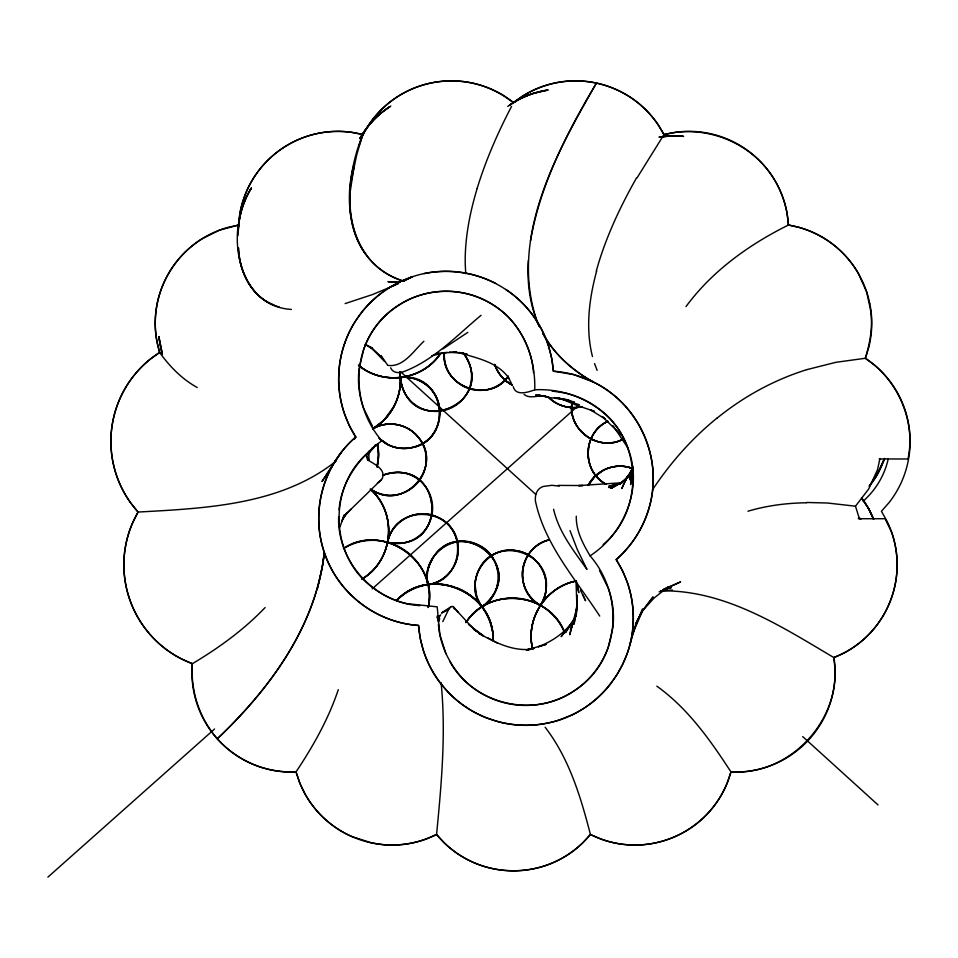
<?xml version="1.0" encoding="UTF-8"?>
<svg xmlns="http://www.w3.org/2000/svg" width="958" height="958" viewBox="0 0 958 958"><rect width="100%" height="100%" fill="white"/><g stroke="black" fill="none" stroke-linecap="round" stroke-linejoin="round"><path stroke-width="1.44" d="M404.216 281.341C354.161 266.647 341.06 209.467 354.089 164.309M530.516 240.829C540.264 184.032 567.208 132.096 596.439 83.095C555.856 153.807 508.063 239.452 537.558 322.798M626.053 94.603A100.111 100.111 0 0 0 564.298 81.478A98.59 98.59 0 0 0 522.948 95.92L513.488 102.626A99.56 99.56 0 0 0 363.01 134.611L362.843 134.563C341.539 185.373 340.761 261.762 404.252 281.353M350.844 182.655L356.759 154.741L362.687 134.527A99.56 99.56 0 0 0 238.542 225.034L219.31 230.243L202.21 238.734A99.56 99.56 0 0 0 159.639 352.436L149.855 359.489A104.578 104.578 0 0 0 121.474 395.259A106.17 106.17 0 0 0 112.649 460.642A104.578 104.578 0 0 0 130.516 502.663L138.072 512.051A105.536 105.536 0 0 0 192.354 663.702L191.983 674.839A98.722 98.722 0 0 0 201.922 715.937A100.099 100.099 0 0 0 244.242 760.101A98.722 98.722 0 0 0 284.885 771.801L296.022 771.909C313.146 746.222 328.486 719.039 338.294 689.664M577.219 602.857L577.015 608.821L575.998 581.29M528.313 260.684C526.948 283.125 529.858 306.285 539.51 326.762L538.18 324.103M462.582 81.502A100.111 100.111 0 0 0 400.827 94.626A98.602 98.602 0 0 0 368.914 124.648L363.01 134.611L351.646 132.336A98.602 98.602 0 0 0 307.985 135.964A100.111 100.111 0 0 0 279.413 150.418A100.111 100.111 0 0 0 256.84 173.135A98.602 98.602 0 0 0 239.895 213.526L238.135 232.974L238.219 225.094C232.998 261.546 249.26 307.003 291.388 309.434M350.113 191.384C348.437 213.179 352.281 236.47 365.74 254.253M577.363 595.229L576.093 616.617L577.135 606.474M663.116 590.858C726.02 590.475 781.656 626.688 833.891 657.583C844.19 717.279 791.356 775.884 730.954 771.909A99.56 99.56 0 0 1 590.403 834.49L582.56 843.004A98.59 98.59 0 0 1 545.102 865.733C524.697 872.415 502.279 872.415 481.874 865.733A98.59 98.59 0 0 1 444.416 843.004L436.573 834.49C441.434 784.099 446.153 733.169 441.087 682.611M439.662 618.521L439.063 621.059L438.992 615.659L437.734 617.203L438.261 621.886M632.567 467.121L630.639 484.604L632.352 469.683M412.467 276.742L400.073 281.688L389.008 287.723A106.206 106.206 0 0 0 361.885 311.997L355.011 321.768A108.565 108.565 0 0 0 339.348 366.303L338.593 378.242A106.206 106.206 0 0 0 344.545 414.143L349.395 425.771L355.753 437.04C323.373 464.654 310.296 512.159 324.295 552.395L322.846 564.585L317.337 589.098M344.736 343.144C358.16 303.949 395.774 274.91 437.064 271.665A106.206 106.206 0 0 1 473.348 274.79C496.424 280.981 517.224 294.86 531.798 313.793A106.206 106.206 0 0 1 548.599 346.101L551.688 358.328L553.377 371.177L573.471 374.542L593.469 382.086C638.591 403.593 663.391 458.774 649.392 506.77A107.428 107.428 0 0 1 616.186 559.592L622.532 570.86L627.394 582.488A106.206 106.206 0 0 1 633.346 618.401C633.741 667.87 596.008 713.997 547.329 723.134A106.338 106.338 0 0 1 498.567 721.841L487.191 718.153A108.553 108.553 0 0 1 447.901 691.927L440.129 682.838A106.206 106.206 0 0 1 423.34 650.53L420.239 638.303L418.562 625.454C376.207 622.808 337.372 592.798 324.295 552.395C316.248 626.221 269.629 689.006 217.31 738.81L217.538 739.073A99.56 99.56 0 0 0 296.022 771.909L299.842 783.129L304.967 793.799A99.56 99.56 0 0 0 436.573 834.49A99.56 99.56 0 0 0 590.415 834.49L601.049 839.076A98.602 98.602 0 0 0 644.506 844.597A100.111 100.111 0 0 0 675.462 836.406A100.111 100.111 0 0 0 702.274 818.886A98.602 98.602 0 0 0 727.242 782.89L730.954 771.909C710.369 740.247 687.94 708.405 656.841 686.179M339.048 509.764C341.323 481.335 359.418 457.17 381.835 440.776C346.604 400.228 351.802 333.983 398.923 305.063C426.705 286.933 464.738 286.789 492.699 304.644C521.835 322.151 535.797 356.735 534.744 389.798C528.241 392.265 515.584 396.408 513.249 386.613M427.699 570.525L427.1 577.003L427.831 584.176C420.718 556.694 453.266 531.379 478.162 544.898C502.495 555.281 505.225 592.763 482.628 606.534C535.235 562.765 446.081 505.944 427.699 570.525C446.727 505.034 535.306 564.106 482.209 606.809C490.256 601.54 495.993 592.942 497.741 583.482M428.489 606.163C438.285 561.616 383.787 523.248 345.155 547.521M577.219 603.636L574.082 624.161L576.967 607.396L569.687 634.747L573.974 619.084L570.441 630.005L574.596 618.856M324.295 552.395C316.08 626.185 269.749 689.065 217.31 738.81L217.071 738.558C199.264 718.045 190.45 690.754 192.354 663.702C218.699 647.979 243.859 629.837 265.091 607.564M428.19 607.54C439.53 562.095 382.984 522.266 344.006 548.239M627.239 653.356C638.124 622.568 633.968 586.991 616.174 559.592C632.064 545.701 643.716 527.151 649.38 506.83L649.392 506.794A107.488 107.488 0 0 0 553.377 371.177C551.042 338.545 533.187 307.494 505.848 289.436M352.352 173.673L354.376 164.381L350.245 191.42L350.041 207.826M879.863 458.978L877.528 469.648L868.655 489.035L855.494 506.195L859.386 518.721L885.06 518.721L891.491 531.918A99.56 99.56 0 0 1 838.202 655.787L833.891 657.583L834.969 669.127A98.602 98.602 0 0 1 826.802 712.165A100.195 100.195 0 0 1 784.482 759.143M632.855 467.169L629.765 479.707L632.627 468.57M879.181 458.978L907.968 458.978C916.135 420.825 897.622 379.619 865.361 358.268C870.75 340.593 873.947 321.457 869.086 303.291L866.715 292.106L858.38 273.473A99.56 99.56 0 0 0 788.434 225.034A99.56 99.56 0 0 0 771.956 175.829C748.964 141.233 704.166 124.277 663.966 134.611A99.56 99.56 0 0 0 513.488 102.626L504.04 95.92A98.602 98.602 0 0 0 462.678 81.478M596.69 270.851C589.158 298.573 585.326 328.295 592.451 356.52M344.724 343.18C333.839 374.027 338.018 409.545 355.753 437.04A107.488 107.488 0 0 0 418.562 625.442C420.813 658.074 438.764 689.149 466.079 707.196M629.957 644.351L635.394 626.089L642.507 608.845M440.692 614.808L438.728 617.97M806.887 369.62L835.927 362.304L865.361 358.268L868.81 347.203A98.602 98.602 0 0 0 869.756 303.411M477.144 188.403C485.862 160.01 497.789 132.695 511.548 106.398M363.01 134.611L359.334 144.742M367.8 454.918L368.806 452.08C327.78 485.706 329.468 555.52 372.099 587.098A89.585 89.585 0 0 0 407.006 603.66L437.183 606.833L439.854 634.723L445.925 653.763M339.91 526.936L344.245 514.925L341.671 521.559L346.137 513.512L342.677 518.805M635.394 626.089L631.933 635.537L642.567 610.629L635.453 624.209M442.788 621.622L448.679 609.324L451.002 606.689L452.918 606.486L471.635 626.867L483.503 635.884L478.94 633.489C494.831 642.255 511.656 650.985 530.457 649.356L526.589 649.775L534.289 648.315L526.397 650.039L546.288 644.303L538.324 646.77C551.365 641.764 563.723 633.597 572.177 622.341L565.424 632.687L575.507 616.581M627.203 653.464L622.652 664.433L616.916 674.875L610.042 684.647A106.338 106.338 0 0 1 571.854 714.943L559.783 719.781C528.78 730.212 493.262 725.445 466.103 707.208M632.843 468.294L628.676 477.491L632.987 467.181M628.676 477.491L632.723 467.959M382.35 478.293C386.05 469.145 373.728 463.792 367.597 459.888L365.884 454.739L368.974 459.864L367.597 459.888M627.825 476.569L624.975 480.868L630.867 472.593L626.101 478.976L621.826 488.484L626.101 478.976L632.651 468.234M158.142 299.351A98.722 98.722 0 0 0 156.956 341.623L159.639 352.436L153.508 356.663A105.536 105.536 0 0 0 138.072 512.051L132.635 522.817A104.578 104.578 0 0 0 123.881 567.627A106.17 106.17 0 0 0 146.131 629.741A104.578 104.578 0 0 0 181.313 658.841L192.354 663.702M624.724 481.718L627.167 477M635.561 624.053L642.579 610.953L653.093 596.858L642.339 610.965L654.086 598.008L667.954 587.134L664.936 589.086M360.076 138.359C366.938 125.642 377.284 114.924 389.331 106.997M399.773 371.92C403.258 393.259 392.972 415.916 374.77 427.555C393.043 415.952 403.234 393.259 399.833 371.896A56.486 56.486 0 0 1 394.013 406.384C389.188 415.616 381.775 423.448 372.83 428.765M368.483 454.176L370.435 450.667L368.004 453.924M380.47 439.327L387.858 444.476A35.614 35.614 0 0 0 413.928 447.206C454.523 437.195 444.105 371.955 400.863 377.452C417.556 375.5 434.441 387.056 438.656 403.33A35.614 35.614 0 0 1 435.914 429.412C425.915 450.44 394.624 455.086 378.949 437.866L380.182 439.063M360.016 138.335C367.225 125.594 377.5 114.529 389.918 106.745M637.034 177.889L663.966 134.611L675.33 132.336A98.59 98.59 0 0 1 718.991 135.964A100.111 100.111 0 0 1 770.064 173.075M394.013 406.384L383.847 420.215L372.794 428.717M435.914 429.412C426.382 449.17 397.81 454.822 381.464 440.201M354.472 439.195L355.753 437.04M251.224 188.271C243.009 201.551 238.446 217.023 238.027 232.626C238.566 216.939 243.057 201.336 251.439 188.031M335.504 460.559L321.984 481.575L341.623 451.901M652.41 489.909C670.301 462.918 691.963 438.345 717.159 417.951M342.784 518.817L347.55 512.566L380.925 480.09M568.25 627.37L561.16 636.651L572.177 622.341M686 306.584C712.225 270.946 749.108 244.541 788.434 225.034L799.738 227.573A98.602 98.602 0 0 1 838.142 248.649A100.111 100.111 0 0 1 869.708 303.327M869.325 486.137L878.211 472.929L884.521 458.463L876.043 476.677L869.265 486.101M368.411 453.769L372.063 449.254L367.932 453.218M631.202 472.522L623.347 481.287L629.382 475.994M423.891 341.264C413.868 350.46 403.845 367.165 388.421 365.477M863.206 501.405L867.253 497.286A79.562 79.562 0 0 0 888.294 458.714M449.673 661.128C472.677 704.286 533.654 718.763 573.77 691.077C620.281 661.81 625.071 596.151 590.092 555.856C624.341 533.45 643.058 488.317 628.28 449.194C615.503 410.443 574.417 387.631 534.744 389.798M343.635 516.446L347.55 512.566M344.88 515.26L351.275 509.021M368.746 452.511L373.692 447.841L368.89 451.398M603.121 544.551C643.968 510.985 642.59 441.075 599.828 409.533A89.537 89.537 0 0 0 564.933 392.972L551.952 391.032M481.06 315.314C456.331 335.827 433.172 361.058 402.324 372.147A1124.92 89.753 -53.8 0 1 390.66 367.788M47.9 877.133L214.532 729.026M372.207 588.859L577.973 405.952M336.246 460.93C280.993 505.117 205.731 508.315 138.072 512.051M620.952 482.832L608.905 487.526L620.952 482.832L610.988 488.376L621.79 482.09L629.262 475.982M451.002 606.689L441.842 612.773L448.679 609.324L441.518 612.964M467.839 332.366L442.847 348.94M363.262 578.225C393.762 559.747 397.474 512.027 370.195 489.071C397.857 512.386 393.522 561.017 362.052 578.931M371.884 448.284L376.53 445.374L373.883 446.536M629.394 467.504L632.783 468.63L629.394 467.504A35.614 35.614 0 0 0 603.312 470.246L594.607 476.653L588.368 485.083C596.127 469.743 615.766 462.175 631.813 468.258M610.988 488.376L624.64 480.533M621.79 482.09L625.658 479.898M603.312 470.246L594.607 476.653L588.128 485.538C595.852 469.779 616.054 461.936 632.34 468.498M607.372 421.508C582.308 432.8 581.722 472.39 606.426 484.449A35.614 35.614 0 0 1 607.647 421.364M607.935 421.269C583.123 431.938 581.326 470.546 604.941 483.586M404.719 280.514L412.311 276.802L404.683 280.419M659.128 591.888L680.611 581.889L664.134 588.919M375.105 445.53L377.751 444.32L374.985 445.278M833.891 657.583L844.429 652.745A98.602 98.602 0 0 0 877.612 624.149M391.966 286.454L372.458 294.573L345.143 303.578M436.573 834.49L425.927 839.076A98.602 98.602 0 0 1 382.47 844.597L371.836 842.98L351.514 836.406A100.111 100.111 0 0 1 324.702 818.886A98.59 98.59 0 0 1 299.734 782.89L296.022 771.909M383.2 475.156C443.267 455.098 450.943 553.029 388.385 542.503C450.428 552.982 443.65 456.008 383.727 474.893M413.928 447.206C444.452 440.464 448.799 394.241 420.849 381.344A35.614 35.614 0 0 0 401.57 377.404M614.916 485.263L620.377 483.67M662.732 589.865L671.067 587.661L664.157 589.134M426.238 584.955C415.077 587.014 404.599 592.523 396.576 600.558C429.974 564.202 494.891 592.02 493.011 640.495C495.178 591.062 429.447 565.16 396.576 600.558C429.124 564.238 495.358 592.643 493.011 640.495M431.771 355.729L447.135 352.257M620.317 483.598L608.821 486.197L620.173 483.646M238.542 225.034L227.669 227.453A98.722 98.722 0 0 0 190.355 247.344A100.111 100.111 0 0 0 158.154 299.351M549.257 397.965C557.819 406.144 570.609 409.497 582.081 406.623M664.349 589.098L671.067 587.661M546.647 90.232C533.343 92.387 520.541 97.572 509.452 105.224L516.889 100.566A89.178 89.178 0 0 1 533.247 93.441L547.281 90.256M617.263 484.305L619.97 483.874M423.987 273.641C448.093 268.671 473.719 272.156 495.609 283.4M660.002 137.066L670.205 135.94L683.641 136.383L674.648 135.868L661.427 136.755M580.392 406.994C568.777 409.27 556.215 405.318 548.036 396.768M622.149 482.76L578.5 485.61L582.919 485.562L558.215 485.395M660.864 590.846L672.456 590.056M437.171 353.239L457.134 352.197L453.206 352.041M730.954 771.909L742.546 771.777A98.602 98.602 0 0 0 784.494 759.155M539.689 395.271L546.264 396.576C538.995 394.325 530.409 399.654 524.026 394.409M858.32 518.709L861.302 518.721L858.476 518.015M806.48 502.471L827.401 503.01L855.494 506.195M399.773 282.347L387.93 281.652L399.737 282.478M449.446 351.993L467.025 354.053L458.966 352.496C477 358.364 497.849 361.717 509.249 378.745M419.975 605.6C374.865 603.396 336.965 561.651 338.653 516.673M559.4 486.089L551.748 485.311L543.27 486.46A901.706 96.59 42 0 0 535.39 500.878C544.515 544.539 575.926 579.566 599.732 616.066M535.893 395.091L546.264 396.576M535.761 395.079L542.491 396.073M538.48 395.103L549.76 397.618L568.968 400.013L554.311 397.582L574.297 402.085L558.634 398.157L579.351 404.767M474.174 543.282L469.204 541.989A35.614 35.614 0 0 0 456.236 541.989C436.824 545.078 423.065 566.118 428.046 585.146M454.703 587.014L446.799 584.955A56.486 56.486 0 0 0 427.531 584.727M279.173 306.955C253.163 300.105 239.081 273.234 238.458 247.871C239.536 271.102 250.709 296.285 273.796 304.907M475.827 543.893C487.047 548.275 495.597 558.67 497.741 570.525M457.313 587.972C475.12 594.93 488.676 611.408 492.077 630.22M561.604 398.72L574.776 404.611L594.439 411.389L590.667 410.036L605.348 419.029L602.175 416.526L622.353 435.998M497.789 643.309L487.706 637.753M367.597 345.682L372.554 348.473L365.19 344.281L372.518 348.951L384.505 361.429L380.877 355.574L387.703 365.238M420.849 381.344C429.471 385.846 436.046 393.966 438.656 403.33M387.858 444.476L381.859 440.512M197.216 387.523C182.056 379.105 169.626 366.495 159.639 352.436M483.503 635.884L473.384 629.119L477.276 631.729L468.378 624.077L471.635 626.867M506.231 381.14L512.159 385.02C503.944 380.757 497.513 373.189 494.711 364.363C497.573 373.261 504.076 380.889 512.398 385.14L506.231 381.14A35.614 35.614 0 0 1 494.915 364.986M865.361 358.268L874.654 365.19A98.59 98.59 0 0 1 901.167 400.061A100.111 100.111 0 0 1 907.777 462.942A98.602 98.602 0 0 1 889.084 502.567L881.432 511.273L887.108 521.368A98.602 98.602 0 0 1 897.155 564.011A100.111 100.111 0 0 1 877.636 624.053M358.687 365.429C382.517 385.667 422.239 380.29 439.842 354.484C422.215 380.218 382.505 385.691 358.747 365.381M400.552 371.728L535.714 494.352M802.696 736.582L878.031 804.924M379.32 355.262L370.506 347.083L381.152 357.166M453.709 607.312L458.403 612.461M463.277 352.963C499.825 404.12 409.581 440.572 400.42 378.29C409.078 439.219 497.861 405.881 464.367 354.316M861.481 497.873L868.666 508.71L873.624 519.308M545.138 727.242C569.148 758.413 580.752 796.912 590.415 834.49M861.565 497.801L868.666 508.71L873.552 519.344M613.06 425.699L627.73 447.685M663.966 134.611L658.062 124.648A98.602 98.602 0 0 0 626.149 94.626M590.092 555.856C582.943 543.845 575.878 530.6 576.297 516.206M542.743 333.18C554.035 354.256 572.644 370.59 593.385 382.05C572.668 370.542 554.035 354.197 542.695 333.156M599.433 570.369L608.378 588.463A86.543 86.543 0 0 1 612.869 627.646L608.234 647.369A87.609 87.609 0 0 1 553.652 700.837A88.387 88.387 0 0 1 533.762 705.052A86.747 86.747 0 0 1 494.699 699.711A88.268 88.268 0 0 1 461.972 677.797C448.607 662.924 439.782 644.087 438.417 624.041M372.494 426.262L363.561 408.18A86.495 86.495 0 0 1 359.058 369.022L363.693 349.287A87.609 87.609 0 0 1 418.275 295.806A88.387 88.387 0 0 1 438.165 291.579A86.759 86.759 0 0 1 477.228 296.92A88.268 88.268 0 0 1 509.967 318.834C523.331 333.707 532.157 352.544 533.51 372.59M437.135 616.138L438.117 619.73L437.147 617.407M508.231 377.189L511.596 383.775M564.142 631.502C548.742 592.044 488.628 586.392 466.127 622.257C488.688 586.416 548.683 592.104 564.142 631.502A56.498 56.498 0 0 0 465.863 622.664M580.344 589.996L585.542 600.75L583.003 594.978M570.01 530.624L577.363 549.653L586.967 569.411C573.722 550.826 558.73 532.001 553.604 509.273M594.559 363.597L597.121 370.351M162.381 354.424L158.944 337.144L162.381 354.424A89.609 89.609 0 0 1 158.908 336.557M576.644 582.632L578.812 592.643L576.848 583.254M532.588 648.674C524.984 618.928 546.419 586.104 576.644 580.919C546.898 586.116 525.667 617.886 532.253 647.357M377.56 443.877L378.566 456.427L377.105 467.276L378.602 453.661L377.859 445.278M788.434 225.034L787.093 213.526A98.602 98.602 0 0 0 770.148 173.135M465.732 273.713L465.241 264.145A3082.305 584.212 -31.8 0 1 477.204 188.367M368.806 452.08L368.974 459.864M623.227 439.147A35.614 35.614 0 0 1 571.878 403.15M581.925 406.659A35.614 35.614 0 0 1 548.395 397.127M532.696 649.38A56.498 56.498 0 0 1 576.045 581.051M343.371 548.563A56.498 56.498 0 0 1 428.262 607.372M370.71 489.55A56.486 56.486 0 0 1 361.825 579.123M440.249 353.909A56.486 56.486 0 0 1 358.388 365.19M238.015 235.74A89.609 89.609 0 0 1 251.331 188.031M359.801 138.718A89.609 89.609 0 0 1 390.828 106.039M507.764 106.458A89.609 89.609 0 0 1 548.407 89.98M596.307 271.018A4031.156 712.56 -25.3 0 1 636.387 178.152M717.195 418.035A4907.403 1142.391 66.3 0 1 806.887 369.608M747.959 511.213A3835.952 805.846 59 0 1 806.66 502.782M452.918 606.474A2135.693 53.265 -80.4 0 1 454.403 608.761M382.434 478.305A2128.724 108.721 4.1 0 1 377.392 482.988M507.956 376.71A35.614 35.614 0 0 1 444.332 352.867M373.596 428.346A35.614 35.614 0 0 1 418.646 437.71C443.817 467.648 403.629 511.823 371.441 489.682C404.527 512.302 444.751 465.792 417.508 436.321C406.899 423.652 387.188 420.251 372.973 428.681C387.727 419.951 408.264 423.999 418.61 437.662A35.614 35.614 0 0 1 416.862 483.694A35.614 35.614 0 0 1 371.225 489.538M382.434 475.455A35.614 35.614 0 0 1 432.501 505.058A35.614 35.614 0 0 1 387.894 542.384M387.894 541.138A35.614 35.614 0 0 1 426.214 514.039A35.614 35.614 0 0 1 458.128 548.455C458.954 565.603 445.65 581.889 428.705 584.536C462.666 580.56 468.294 528.864 437.016 516.925C417.449 507.417 391.678 520.433 387.727 541.821C395.283 501.477 458.187 507.441 458.128 548.407A35.614 35.614 0 0 1 428.202 584.62M539.39 604.737A35.614 35.614 0 0 1 548.898 539.941M481.287 605.983A35.614 35.614 0 0 1 486.784 559.376A35.614 35.614 0 0 1 533.726 558.694A35.614 35.614 0 0 1 540.575 605.121M463.864 353.682A35.614 35.614 0 0 1 448.595 409.114A35.614 35.614 0 0 1 400.384 377.787M861.685 497.98A89.609 89.609 0 0 1 873.073 517.931M884.402 458.894A89.609 89.609 0 0 1 869.553 485.85M658.948 137.15A89.609 89.609 0 0 1 682.575 136.275M377.703 444.368A56.486 56.486 0 0 1 377.296 466.342M475.036 584.775L476.797 596.906L481.682 606.57C462.115 582.356 487.131 543.928 516.817 550.742C540.911 553.987 554.55 584.62 540.851 604.702C569.315 551.652 480.76 524.888 475.036 584.775M571.651 406.06C569.615 431.711 599.9 451.541 622.604 439.459C598.618 452.284 567.148 429.388 571.926 402.635L571.651 406.06M444.356 352.604C440.321 386.493 489.646 404.551 508.459 376.063C489.61 404.539 440.381 386.469 444.356 352.604M522.421 572.824C521.739 585.757 528.768 598.666 540.001 605.109C512.338 590.918 519.487 545.689 549.389 539.821C534.42 543.342 522.888 557.46 522.421 572.824M398.324 283.436L393.235 285.855L398.36 283.52"/></g></svg>
